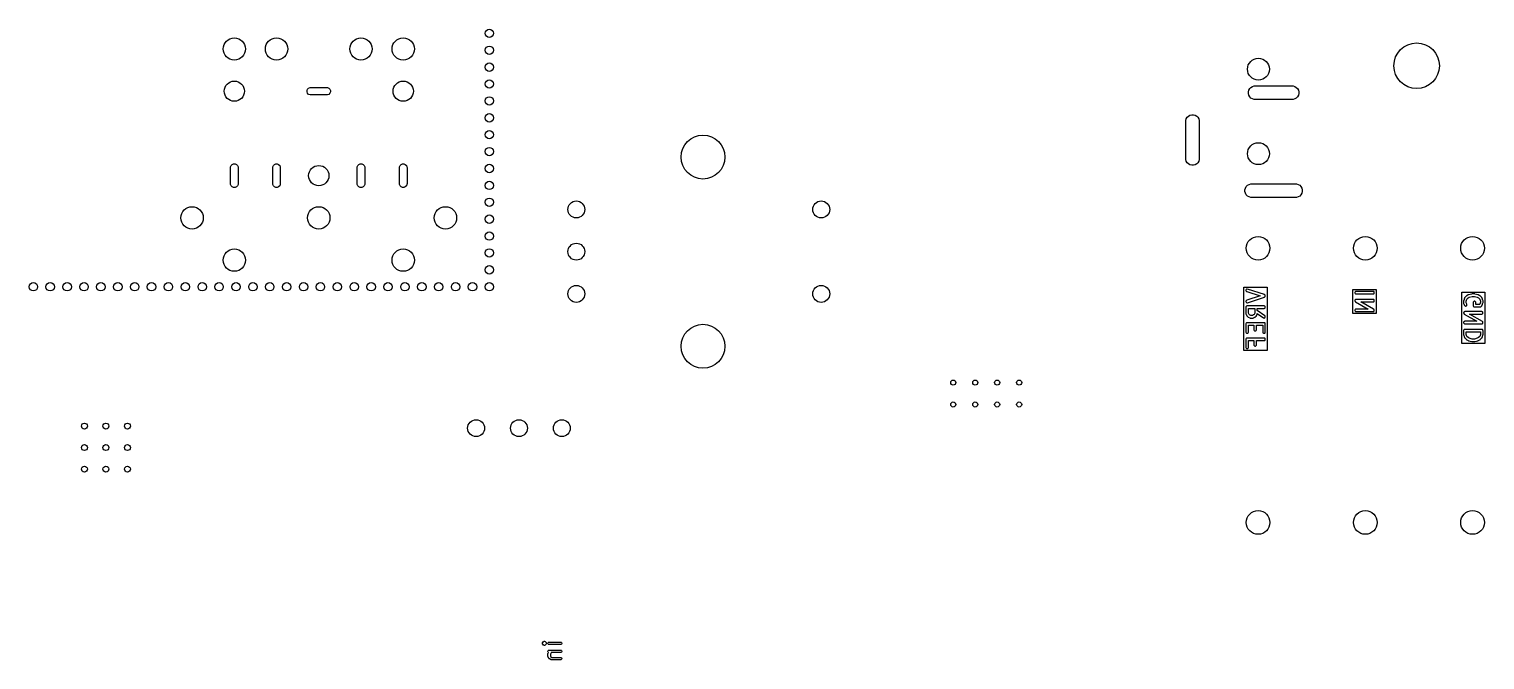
# Model space of a CAD drawing. Extents: x 0.75 to 7.44, y -5.09 to -0.81.
# Drawn here: x 4.049 to 7.443, y -2.29 to -0.82 of the extents above; entities that cross this region are included whole.
import ezdxf

# ---------------------------------------------------------------- set-up
doc = ezdxf.new("R2010")
doc.units = 0
doc.header["$MEASUREMENT"] = 0
doc.layers.add('BLACK', color=7, linetype='CONTINUOUS')

msp = doc.modelspace()

# ---------------------------------------------------------------- linework, layer by layer
at = {"layer": 'BLACK', "linetype": 'CONTINUOUS'}
for p, q in [((4.697, -0.9628), (4.6983, -0.9596)), ((4.697, -0.9663), (4.697, -0.9628)), ((4.6983, -0.9695), (4.697, -0.9663)), ((4.6983, -0.9596), (4.7008, -0.9572)), ((4.7008, -0.9719), (4.6983, -0.9695)), ((4.7008, -0.9572), (4.704, -0.9559)), ((4.704, -0.9733), (4.7008, -0.9719)), ((4.704, -0.9559), (4.7057, -0.9557)), ((4.7057, -0.9734), (4.704, -0.9733)), ((4.7057, -0.9557), (4.7431, -0.9557)), ((4.7431, -0.9734), (4.7057, -0.9734)), ((4.7431, -0.9557), (4.7448, -0.9559)), ((4.7448, -0.9733), (4.7431, -0.9734)), ((4.7448, -0.9559), (4.748, -0.9572)), ((4.748, -0.9719), (4.7448, -0.9733)), ((4.748, -0.9572), (4.7505, -0.9596)), ((4.7505, -0.9695), (4.748, -0.9719)), ((4.7505, -0.9596), (4.7518, -0.9628)), ((4.7518, -0.9663), (4.7505, -0.9695)), ((4.7518, -0.9628), (4.7518, -0.9663)), ((6.8914, -0.966), (6.8924, -0.962)), ((6.8914, -0.9701), (6.8914, -0.966)), ((6.8924, -0.9741), (6.8914, -0.9701)), ((6.8924, -0.962), (6.8945, -0.9585)), ((6.8945, -0.9776), (6.8924, -0.9741)), ((6.8945, -0.9585), (6.8974, -0.9556)), ((6.8974, -0.9805), (6.8945, -0.9776)), ((6.8974, -0.9556), (6.9009, -0.9535)), ((6.9009, -0.9826), (6.8974, -0.9805)), ((6.9009, -0.9535), (6.9049, -0.9524)), ((6.9049, -0.9837), (6.9009, -0.9826)), ((6.9049, -0.9524), (6.907, -0.9523)), ((6.907, -0.9838), (6.9049, -0.9837)), ((6.907, -0.9523), (6.9936, -0.9523)), ((6.9936, -0.9838), (6.907, -0.9838)), ((6.9936, -0.9523), (6.9956, -0.9524)), ((6.9956, -0.9837), (6.9936, -0.9838)), ((6.9956, -0.9524), (6.9996, -0.9535)), ((6.9996, -0.9826), (6.9956, -0.9837)), ((6.9996, -0.9535), (7.0032, -0.9556)), ((7.0032, -0.9805), (6.9996, -0.9826)), ((7.0032, -0.9556), (7.0061, -0.9585)), ((7.0061, -0.9776), (7.0032, -0.9805)), ((7.0061, -0.9585), (7.0081, -0.962)), ((7.0081, -0.9741), (7.0061, -0.9776)), ((7.0081, -0.962), (7.0092, -0.966)), ((7.0092, -0.9701), (7.0081, -0.9741)), ((7.0092, -0.966), (7.0092, -0.9701)), ((6.7456, -1.035), (6.7457, -1.0329)), ((6.7456, -1.1216), (6.7456, -1.035)), ((6.7457, -1.0329), (6.7468, -1.029)), ((6.7468, -1.029), (6.7488, -1.0254)), ((6.7488, -1.0254), (6.7517, -1.0225)), ((6.7517, -1.0225), (6.7553, -1.0204)), ((6.7553, -1.0204), (6.7593, -1.0194)), ((6.7593, -1.0194), (6.7634, -1.0194)), ((6.7634, -1.0194), (6.7673, -1.0204)), ((6.7673, -1.0204), (6.7709, -1.0225)), ((6.7709, -1.0225), (6.7738, -1.0254)), ((6.7738, -1.0254), (6.7759, -1.029)), ((6.7759, -1.029), (6.7769, -1.0329)), ((6.7769, -1.0329), (6.7771, -1.035)), ((6.7771, -1.035), (6.7771, -1.1216)), ((4.5187, -1.1427), (4.5189, -1.141)), ((4.5187, -1.1801), (4.5187, -1.1427)), ((4.5189, -1.141), (4.5202, -1.1378)), ((4.5202, -1.1378), (4.5226, -1.1354)), ((4.5226, -1.1354), (4.5258, -1.134)), ((4.5258, -1.134), (4.5293, -1.134)), ((4.5293, -1.134), (4.5325, -1.1354)), ((4.5325, -1.1354), (4.5349, -1.1378)), ((4.5349, -1.1378), (4.5362, -1.141)), ((4.5362, -1.141), (4.5364, -1.1427)), ((4.5364, -1.1427), (4.5364, -1.1801)), ((4.6171, -1.1427), (4.6173, -1.141)), ((4.6171, -1.1801), (4.6171, -1.1427)), ((4.6173, -1.141), (4.6186, -1.1378)), ((4.6186, -1.1378), (4.6211, -1.1354)), ((4.6211, -1.1354), (4.6243, -1.134)), ((4.6243, -1.134), (4.6277, -1.134)), ((4.6277, -1.134), (4.6309, -1.1354)), ((4.6309, -1.1354), (4.6333, -1.1378)), ((4.6333, -1.1378), (4.6347, -1.141)), ((4.6347, -1.141), (4.6348, -1.1427)), ((4.6348, -1.1427), (4.6348, -1.1801)), ((4.814, -1.1427), (4.8141, -1.141)), ((4.814, -1.1801), (4.814, -1.1427)), ((4.8141, -1.141), (4.8155, -1.1378)), ((4.8155, -1.1378), (4.8179, -1.1354)), ((4.8179, -1.1354), (4.8211, -1.134)), ((4.8211, -1.134), (4.8246, -1.134)), ((4.8246, -1.134), (4.8278, -1.1354)), ((4.8278, -1.1354), (4.8302, -1.1378)), ((4.8302, -1.1378), (4.8315, -1.141)), ((4.8315, -1.141), (4.8317, -1.1427)), ((4.8317, -1.1427), (4.8317, -1.1801)), ((4.9124, -1.1427), (4.9126, -1.141)), ((4.9124, -1.1801), (4.9124, -1.1427)), ((4.9126, -1.141), (4.9139, -1.1378)), ((4.9139, -1.1378), (4.9163, -1.1354)), ((4.9163, -1.1354), (4.9195, -1.134)), ((4.9195, -1.134), (4.923, -1.134)), ((4.923, -1.134), (4.9262, -1.1354)), ((4.9262, -1.1354), (4.9286, -1.1378)), ((4.9286, -1.1378), (4.9299, -1.141)), ((4.9299, -1.141), (4.9301, -1.1427)), ((4.9301, -1.1427), (4.9301, -1.1801)), ((6.7457, -1.1237), (6.7456, -1.1216)), ((6.7468, -1.1276), (6.7457, -1.1237)), ((6.7488, -1.1312), (6.7468, -1.1276)), ((6.7517, -1.1341), (6.7488, -1.1312)), ((6.7553, -1.1361), (6.7517, -1.1341)), ((6.7593, -1.1372), (6.7553, -1.1361)), ((6.7634, -1.1372), (6.7593, -1.1372)), ((6.7673, -1.1361), (6.7634, -1.1372)), ((6.7709, -1.1341), (6.7673, -1.1361)), ((6.7738, -1.1312), (6.7709, -1.1341)), ((6.7759, -1.1276), (6.7738, -1.1312)), ((6.7769, -1.1237), (6.7759, -1.1276)), ((6.7771, -1.1216), (6.7769, -1.1237)), ((4.5189, -1.1818), (4.5187, -1.1801)), ((4.5202, -1.185), (4.5189, -1.1818)), ((4.5226, -1.1875), (4.5202, -1.185)), ((4.5258, -1.1888), (4.5226, -1.1875)), ((4.5325, -1.1875), (4.5293, -1.1888)), ((4.5349, -1.185), (4.5325, -1.1875)), ((4.5362, -1.1818), (4.5349, -1.185)), ((4.5364, -1.1801), (4.5362, -1.1818)), ((4.6173, -1.1818), (4.6171, -1.1801)), ((4.6186, -1.185), (4.6173, -1.1818)), ((4.6211, -1.1875), (4.6186, -1.185)), ((4.6243, -1.1888), (4.6211, -1.1875)), ((4.6309, -1.1875), (4.6277, -1.1888)), ((4.6333, -1.185), (4.6309, -1.1875)), ((4.6347, -1.1818), (4.6333, -1.185)), ((4.6348, -1.1801), (4.6347, -1.1818)), ((4.8141, -1.1818), (4.814, -1.1801)), ((4.8155, -1.185), (4.8141, -1.1818)), ((4.8179, -1.1875), (4.8155, -1.185)), ((4.8211, -1.1888), (4.8179, -1.1875)), ((4.8278, -1.1875), (4.8246, -1.1888)), ((4.8302, -1.185), (4.8278, -1.1875)), ((4.8315, -1.1818), (4.8302, -1.185)), ((4.8317, -1.1801), (4.8315, -1.1818)), ((4.9126, -1.1818), (4.9124, -1.1801)), ((4.9139, -1.185), (4.9126, -1.1818)), ((4.9163, -1.1875), (4.9139, -1.185)), ((4.9195, -1.1888), (4.9163, -1.1875)), ((4.9262, -1.1875), (4.923, -1.1888)), ((4.9286, -1.185), (4.9262, -1.1875)), ((4.9299, -1.1818), (4.9286, -1.185)), ((4.9301, -1.1801), (4.9299, -1.1818)), ((6.8846, -1.1904), (6.8866, -1.1868)), ((6.8866, -1.1868), (6.8895, -1.1839)), ((6.8895, -1.1839), (6.8931, -1.1819)), ((6.8931, -1.1819), (6.897, -1.1808)), ((6.897, -1.1808), (6.8991, -1.1807)), ((6.8991, -1.1807), (7.0015, -1.1807)), ((7.0015, -1.1807), (7.0035, -1.1808)), ((7.0035, -1.1808), (7.0075, -1.1819)), ((7.0075, -1.1819), (7.0111, -1.1839)), ((7.0111, -1.1839), (7.014, -1.1868)), ((7.014, -1.1868), (7.016, -1.1904)), ((4.5293, -1.1888), (4.5258, -1.1888)), ((4.6277, -1.1888), (4.6243, -1.1888)), ((4.8246, -1.1888), (4.8211, -1.1888)), ((4.923, -1.1888), (4.9195, -1.1888)), ((6.8835, -1.1943), (6.8846, -1.1904)), ((6.8835, -1.1985), (6.8835, -1.1943)), ((6.8846, -1.2024), (6.8835, -1.1985)), ((6.8866, -1.206), (6.8846, -1.2024)), ((6.8895, -1.2089), (6.8866, -1.206)), ((6.8931, -1.211), (6.8895, -1.2089)), ((6.897, -1.212), (6.8931, -1.211)), ((6.8991, -1.2121), (6.897, -1.212)), ((7.0015, -1.2121), (6.8991, -1.2121)), ((7.0035, -1.212), (7.0015, -1.2121)), ((7.0075, -1.211), (7.0035, -1.212)), ((7.0111, -1.2089), (7.0075, -1.211)), ((7.014, -1.206), (7.0111, -1.2089)), ((7.016, -1.2024), (7.014, -1.206)), ((7.016, -1.1904), (7.0171, -1.1943)), ((7.0171, -1.1985), (7.016, -1.2024)), ((7.0171, -1.1943), (7.0171, -1.1985)), ((6.8812, -1.5689), (6.8812, -1.4212)), ((6.8812, -1.4212), (6.9353, -1.4212)), ((6.9353, -1.4212), (6.9353, -1.5689)), ((6.886, -1.427), (6.8856, -1.4281)), ((6.8856, -1.4281), (6.8857, -1.4293)), ((6.8857, -1.454), (6.8856, -1.4551)), ((6.8856, -1.4551), (6.886, -1.4562)), ((6.8857, -1.4293), (6.8862, -1.4303)), ((6.8862, -1.4529), (6.8857, -1.454)), ((6.8868, -1.4262), (6.886, -1.427)), ((6.886, -1.4562), (6.8868, -1.4571)), ((6.8862, -1.4303), (6.8871, -1.4311)), ((6.8871, -1.4522), (6.8862, -1.4529)), ((6.8878, -1.4257), (6.8868, -1.4262)), ((6.8868, -1.4571), (6.8878, -1.4576)), ((6.8871, -1.4311), (6.8876, -1.4313)), ((6.8876, -1.4519), (6.8871, -1.4522)), ((6.8876, -1.4313), (6.9186, -1.4416)), ((6.9186, -1.4416), (6.8876, -1.4519)), ((6.8889, -1.4256), (6.8878, -1.4257)), ((6.8878, -1.4576), (6.8889, -1.4577)), ((6.8895, -1.4257), (6.8889, -1.4256)), ((6.8889, -1.4577), (6.8895, -1.4575)), ((6.9289, -1.4388), (6.8895, -1.4257)), ((6.8895, -1.4575), (6.9289, -1.4444)), ((6.9294, -1.4391), (6.9289, -1.4388)), ((6.9289, -1.4444), (6.9294, -1.4442)), ((6.9296, -1.4392), (6.9294, -1.4391)), ((6.9294, -1.4442), (6.9296, -1.4441)), ((6.9298, -1.4393), (6.9296, -1.4392)), ((6.9296, -1.4441), (6.9298, -1.444)), ((6.93, -1.4396), (6.9298, -1.4393)), ((6.9298, -1.444), (6.93, -1.4437)), ((6.9303, -1.4398), (6.93, -1.4396)), ((6.93, -1.4437), (6.9303, -1.4434)), ((6.9304, -1.44), (6.9303, -1.4398)), ((6.9303, -1.4434), (6.9304, -1.4432)), ((6.9305, -1.4402), (6.9304, -1.44)), ((6.9304, -1.4432), (6.9305, -1.4431)), ((6.9306, -1.4405), (6.9305, -1.4402)), ((6.9305, -1.4431), (6.9306, -1.4427)), ((6.9308, -1.4408), (6.9306, -1.4405)), ((6.9306, -1.4427), (6.9308, -1.4424)), ((6.9308, -1.4411), (6.9308, -1.4408)), ((6.9309, -1.4413), (6.9308, -1.4411)), ((6.9308, -1.4416), (6.9309, -1.4413)), ((6.9309, -1.442), (6.9308, -1.4416)), ((6.9308, -1.4422), (6.9309, -1.442)), ((6.9308, -1.4424), (6.9308, -1.4422)), ((7.1352, -1.4827), (7.1352, -1.4268)), ((7.1352, -1.4268), (7.1892, -1.4268)), ((7.1401, -1.4325), (7.1396, -1.4335)), ((7.1396, -1.4335), (7.1396, -1.4347)), ((7.1396, -1.4347), (7.1401, -1.4358)), ((7.1397, -1.4521), (7.1396, -1.4523)), ((7.1396, -1.4523), (7.1396, -1.4527)), ((7.1396, -1.4527), (7.1396, -1.4531)), ((7.1396, -1.4531), (7.1396, -1.4533)), ((7.1396, -1.4533), (7.1396, -1.4534)), ((7.1396, -1.4534), (7.1398, -1.4538)), ((7.1399, -1.4516), (7.1397, -1.4519)), ((7.1397, -1.4519), (7.1397, -1.4521)), ((7.1398, -1.4538), (7.1399, -1.4542)), ((7.1401, -1.4512), (7.1399, -1.4516)), ((7.1399, -1.4542), (7.14, -1.4543)), ((7.14, -1.4543), (7.1401, -1.4545)), ((7.1409, -1.4317), (7.1401, -1.4325)), ((7.1401, -1.4358), (7.1409, -1.4366)), ((7.1402, -1.4511), (7.1401, -1.4512)), ((7.1401, -1.4545), (7.1403, -1.4548)), ((7.1403, -1.4509), (7.1402, -1.4511)), ((7.1406, -1.4507), (7.1403, -1.4509)), ((7.1403, -1.4548), (7.1406, -1.4551)), ((7.1409, -1.4504), (7.1406, -1.4507)), ((7.1406, -1.4551), (7.1408, -1.4553)), ((7.1408, -1.4553), (7.1409, -1.4553)), ((7.1419, -1.4312), (7.1409, -1.4317)), ((7.1409, -1.4366), (7.1419, -1.437)), ((7.141, -1.4503), (7.1409, -1.4504)), ((7.1409, -1.4553), (7.1409, -1.4554)), ((7.1409, -1.4554), (7.141, -1.4554)), ((7.1412, -1.4502), (7.141, -1.4503)), ((7.141, -1.4554), (7.1708, -1.4724)), ((7.1416, -1.4501), (7.1412, -1.4502)), ((7.1419, -1.45), (7.1416, -1.4501)), ((7.1425, -1.4312), (7.1419, -1.4312)), ((7.1419, -1.437), (7.1425, -1.4371)), ((7.1422, -1.4499), (7.1419, -1.45)), ((7.1423, -1.4499), (7.1422, -1.4499)), ((7.1424, -1.4499), (7.1423, -1.4499)), ((7.1425, -1.4499), (7.1424, -1.4499)), ((7.1819, -1.4312), (7.1425, -1.4312)), ((7.1425, -1.4371), (7.1819, -1.4371)), ((7.1819, -1.4499), (7.1425, -1.4499)), ((7.1833, -1.4728), (7.1536, -1.4558)), ((7.1536, -1.4558), (7.1819, -1.4558)), ((7.1825, -1.4312), (7.1819, -1.4312)), ((7.1819, -1.4371), (7.1825, -1.437)), ((7.1825, -1.45), (7.1819, -1.4499)), ((7.1819, -1.4558), (7.1825, -1.4558)), ((7.1835, -1.4317), (7.1825, -1.4312)), ((7.1825, -1.437), (7.1835, -1.4366)), ((7.1835, -1.4504), (7.1825, -1.45)), ((7.1825, -1.4558), (7.1835, -1.4553)), ((7.1843, -1.4325), (7.1835, -1.4317)), ((7.1835, -1.4366), (7.1843, -1.4358)), ((7.1843, -1.4512), (7.1835, -1.4504)), ((7.1835, -1.4553), (7.1843, -1.4545)), ((7.1848, -1.4335), (7.1843, -1.4325)), ((7.1843, -1.4358), (7.1848, -1.4347)), ((7.1848, -1.4523), (7.1843, -1.4512)), ((7.1843, -1.4545), (7.1848, -1.4534)), ((7.1848, -1.4347), (7.1848, -1.4335)), ((7.1848, -1.4534), (7.1848, -1.4523)), ((7.1892, -1.4268), (7.1892, -1.4827)), ((7.3887, -1.5524), (7.3887, -1.4328)), ((7.3887, -1.4328), (7.4428, -1.4328)), ((7.3932, -1.4527), (7.3931, -1.4528)), ((7.3931, -1.4528), (7.3931, -1.4529)), ((7.3931, -1.4529), (7.3931, -1.453)), ((7.3931, -1.453), (7.3931, -1.4532)), ((7.3931, -1.4532), (7.3931, -1.4589)), ((7.3931, -1.4589), (7.3932, -1.4594)), ((7.3933, -1.4523), (7.3932, -1.4526)), ((7.3932, -1.4526), (7.3932, -1.4527)), ((7.3951, -1.4467), (7.3933, -1.4523)), ((7.3954, -1.4462), (7.3951, -1.4467)), ((7.3955, -1.446), (7.3954, -1.4461)), ((7.3954, -1.4461), (7.3954, -1.4462)), ((7.3958, -1.4455), (7.3955, -1.446)), ((7.3996, -1.4418), (7.3958, -1.4455)), ((7.399, -1.4537), (7.4005, -1.4492)), ((7.399, -1.4582), (7.399, -1.4537)), ((7.4006, -1.4613), (7.399, -1.4582)), ((7.3998, -1.4416), (7.3996, -1.4418)), ((7.3999, -1.4415), (7.3998, -1.4416)), ((7.4, -1.4415), (7.3999, -1.4415)), ((7.4001, -1.4414), (7.4, -1.4414)), ((7.4, -1.4414), (7.4, -1.4415)), ((7.4004, -1.4412), (7.4001, -1.4414)), ((7.4041, -1.4394), (7.4004, -1.4412)), ((7.4005, -1.4492), (7.4034, -1.4463)), ((7.4034, -1.4463), (7.4065, -1.4448)), ((7.4042, -1.4393), (7.4041, -1.4394)), ((7.4044, -1.4392), (7.4042, -1.4393)), ((7.4042, -1.4393), (7.4042, -1.4393)), ((7.4046, -1.4392), (7.4044, -1.4392)), ((7.4047, -1.4391), (7.4046, -1.4392)), ((7.4122, -1.4373), (7.4047, -1.4391)), ((7.4047, -1.4391), (7.4047, -1.4391)), ((7.4065, -1.4448), (7.4133, -1.4431)), ((7.4123, -1.4372), (7.4122, -1.4373)), ((7.4124, -1.4372), (7.4123, -1.4372)), ((7.4126, -1.4372), (7.4124, -1.4372)), ((7.4128, -1.4372), (7.4126, -1.4372)), ((7.4128, -1.4372), (7.4128, -1.4372)), ((7.4129, -1.4372), (7.4128, -1.4372)), ((7.4186, -1.4372), (7.4129, -1.4372)), ((7.4133, -1.4431), (7.4182, -1.4431)), ((7.4157, -1.4564), (7.4156, -1.457)), ((7.4156, -1.457), (7.4156, -1.4645)), ((7.4161, -1.4554), (7.4157, -1.4564)), ((7.4169, -1.4545), (7.4161, -1.4554)), ((7.418, -1.4541), (7.4169, -1.4545)), ((7.4191, -1.4541), (7.418, -1.4541)), ((7.4182, -1.4431), (7.425, -1.4448)), ((7.4187, -1.4372), (7.4186, -1.4372)), ((7.4189, -1.4372), (7.4187, -1.4372)), ((7.4187, -1.4372), (7.4187, -1.4372)), ((7.4191, -1.4372), (7.4189, -1.4372)), ((7.4192, -1.4372), (7.4191, -1.4372)), ((7.4202, -1.4545), (7.4191, -1.4541)), ((7.4193, -1.4373), (7.4192, -1.4372)), ((7.4268, -1.4391), (7.4193, -1.4373)), ((7.421, -1.4554), (7.4202, -1.4545)), ((7.4214, -1.4564), (7.421, -1.4554)), ((7.4215, -1.457), (7.4214, -1.4564)), ((7.4215, -1.4615), (7.4215, -1.457)), ((7.425, -1.4448), (7.4281, -1.4463)), ((7.4268, -1.4392), (7.4268, -1.4391)), ((7.4268, -1.4391), (7.4268, -1.4391)), ((7.4271, -1.4392), (7.4268, -1.4392)), ((7.4273, -1.4393), (7.4271, -1.4392)), ((7.4274, -1.4394), (7.4273, -1.4393)), ((7.4273, -1.4393), (7.4273, -1.4393)), ((7.4311, -1.4412), (7.4274, -1.4394)), ((7.4281, -1.4463), (7.431, -1.4492)), ((7.431, -1.4492), (7.4325, -1.4537)), ((7.4325, -1.4565), (7.431, -1.461)), ((7.4314, -1.4414), (7.4311, -1.4412)), ((7.4315, -1.4415), (7.4314, -1.4414)), ((7.4314, -1.4414), (7.4314, -1.4414)), ((7.4316, -1.4415), (7.4315, -1.4415)), ((7.4317, -1.4416), (7.4316, -1.4415)), ((7.4319, -1.4418), (7.4317, -1.4416)), ((7.4356, -1.4455), (7.4319, -1.4418)), ((7.4325, -1.4537), (7.4325, -1.4565)), ((7.436, -1.446), (7.4356, -1.4455)), ((7.436, -1.4461), (7.436, -1.446)), ((7.4361, -1.4462), (7.436, -1.4461)), ((7.4364, -1.4467), (7.4361, -1.4462)), ((7.4382, -1.4523), (7.4364, -1.4467)), ((7.4364, -1.4636), (7.4382, -1.4579)), ((7.4383, -1.4526), (7.4382, -1.4523)), ((7.4382, -1.4579), (7.4383, -1.4576)), ((7.4383, -1.4527), (7.4383, -1.4526)), ((7.4383, -1.4528), (7.4383, -1.4527)), ((7.4384, -1.4529), (7.4383, -1.4528)), ((7.4383, -1.453), (7.4384, -1.4529)), ((7.4384, -1.4532), (7.4383, -1.453)), ((7.4383, -1.4573), (7.4384, -1.457)), ((7.4384, -1.4574), (7.4383, -1.4573)), ((7.4383, -1.4575), (7.4384, -1.4574)), ((7.4383, -1.4576), (7.4383, -1.4575)), ((7.4383, -1.4576), (7.4383, -1.4576)), ((7.4384, -1.457), (7.4384, -1.4532)), ((7.4428, -1.4328), (7.4428, -1.5524)), ((6.8857, -1.4673), (6.8856, -1.4679)), ((6.8856, -1.4679), (6.8856, -1.4829)), ((6.8856, -1.4829), (6.8857, -1.4834)), ((6.8861, -1.4662), (6.8857, -1.4673)), ((6.8857, -1.4834), (6.8857, -1.4835)), ((6.8857, -1.4835), (6.8857, -1.4836)), ((6.8857, -1.4836), (6.8859, -1.4842)), ((6.8859, -1.4842), (6.8878, -1.4879)), ((6.8869, -1.4654), (6.8861, -1.4662)), ((6.888, -1.465), (6.8869, -1.4654)), ((6.8878, -1.4879), (6.888, -1.4882)), ((6.8886, -1.4649), (6.888, -1.465)), ((6.888, -1.4882), (6.888, -1.4883)), ((6.888, -1.4883), (6.8881, -1.4883)), ((6.8881, -1.4883), (6.8881, -1.4884)), ((6.8881, -1.4884), (6.8882, -1.4885)), ((6.8882, -1.4885), (6.8884, -1.4887)), ((6.8884, -1.4887), (6.8902, -1.4906)), ((6.9279, -1.4649), (6.8886, -1.4649)), ((6.8902, -1.4906), (6.8905, -1.4908)), ((6.8905, -1.4908), (6.8905, -1.4908)), ((6.8905, -1.4908), (6.8906, -1.4909)), ((6.8906, -1.4909), (6.8907, -1.4909)), ((6.8907, -1.4909), (6.8908, -1.491)), ((6.8908, -1.491), (6.891, -1.4911)), ((6.891, -1.4911), (6.8948, -1.493)), ((6.8915, -1.4822), (6.8915, -1.4708)), ((6.8915, -1.4708), (6.9062, -1.4708)), ((6.8929, -1.4849), (6.8915, -1.4822)), ((6.8941, -1.4861), (6.8929, -1.4849)), ((6.8968, -1.4874), (6.8941, -1.4861)), ((6.8948, -1.493), (6.8953, -1.4932)), ((6.901, -1.4874), (6.8968, -1.4874)), ((6.9037, -1.4861), (6.901, -1.4874)), ((6.9025, -1.4932), (6.903, -1.493)), ((6.903, -1.493), (6.9068, -1.4911)), ((6.9049, -1.4849), (6.9037, -1.4861)), ((6.9062, -1.4822), (6.9049, -1.4849)), ((6.9062, -1.4708), (6.9062, -1.4822)), ((6.9068, -1.4911), (6.907, -1.491)), ((6.907, -1.491), (6.9071, -1.4909)), ((6.9071, -1.4909), (6.9072, -1.4909)), ((6.9072, -1.4909), (6.9073, -1.4908)), ((6.9073, -1.4908), (6.9075, -1.4906)), ((6.9073, -1.4908), (6.9073, -1.4908)), ((6.9075, -1.4906), (6.9094, -1.4887)), ((6.9094, -1.4887), (6.9096, -1.4885)), ((6.9096, -1.4885), (6.9097, -1.4884)), ((6.9097, -1.4884), (6.9097, -1.4883)), ((6.9097, -1.4883), (6.9098, -1.4883)), ((6.9098, -1.4882), (6.91, -1.4879)), ((6.9098, -1.4883), (6.9098, -1.4882)), ((6.91, -1.4879), (6.9118, -1.4842)), ((6.9118, -1.4842), (6.912, -1.4836)), ((6.912, -1.4836), (6.9121, -1.4835)), ((6.9121, -1.4834), (6.9121, -1.4829)), ((6.9121, -1.4829), (6.9263, -1.4928)), ((6.9121, -1.4835), (6.9121, -1.4834)), ((6.9122, -1.4757), (6.9122, -1.4708)), ((6.9122, -1.4708), (6.9279, -1.4708)), ((6.9296, -1.4879), (6.9122, -1.4757)), ((6.9263, -1.4928), (6.9268, -1.4931)), ((6.9268, -1.4931), (6.9279, -1.4933)), ((6.9285, -1.465), (6.9279, -1.4649)), ((6.9279, -1.4708), (6.9285, -1.4708)), ((6.9279, -1.4933), (6.929, -1.4931)), ((6.9296, -1.4654), (6.9285, -1.465)), ((6.9285, -1.4708), (6.9296, -1.4703)), ((6.929, -1.4931), (6.93, -1.4925)), ((6.9304, -1.4662), (6.9296, -1.4654)), ((6.9296, -1.4703), (6.9304, -1.4695)), ((6.9301, -1.4883), (6.9296, -1.4879)), ((6.93, -1.4925), (6.9306, -1.4916)), ((6.9307, -1.4893), (6.9301, -1.4883)), ((6.9308, -1.4673), (6.9304, -1.4662)), ((6.9304, -1.4695), (6.9308, -1.4684)), ((6.9306, -1.4916), (6.9309, -1.4904)), ((6.9309, -1.4904), (6.9307, -1.4893)), ((6.9308, -1.4684), (6.9308, -1.4673)), ((7.1892, -1.4827), (7.1352, -1.4827)), ((7.1401, -1.4737), (7.1396, -1.4748)), ((7.1396, -1.4748), (7.1396, -1.4759)), ((7.1396, -1.4759), (7.1401, -1.477)), ((7.1409, -1.4729), (7.1401, -1.4737)), ((7.1401, -1.477), (7.1409, -1.4778)), ((7.1419, -1.4725), (7.1409, -1.4729)), ((7.1409, -1.4778), (7.1419, -1.4783)), ((7.1425, -1.4724), (7.1419, -1.4725)), ((7.1419, -1.4783), (7.1425, -1.4783)), ((7.1708, -1.4724), (7.1425, -1.4724)), ((7.1425, -1.4783), (7.1819, -1.4783)), ((7.1819, -1.4783), (7.182, -1.4783)), ((7.182, -1.4783), (7.1821, -1.4783)), ((7.1821, -1.4783), (7.1822, -1.4783)), ((7.1822, -1.4783), (7.1825, -1.4783)), ((7.1825, -1.4783), (7.1828, -1.4781)), ((7.1828, -1.4781), (7.1832, -1.478)), ((7.1832, -1.478), (7.1833, -1.4779)), ((7.1835, -1.4729), (7.1833, -1.4728)), ((7.1833, -1.4779), (7.1835, -1.4778)), ((7.1836, -1.473), (7.1835, -1.4729)), ((7.1835, -1.4729), (7.1835, -1.4729)), ((7.1835, -1.4778), (7.1838, -1.4775)), ((7.1838, -1.4731), (7.1836, -1.473)), ((7.1841, -1.4735), (7.1838, -1.4731)), ((7.1838, -1.4775), (7.1841, -1.4773)), ((7.1843, -1.4737), (7.1841, -1.4735)), ((7.1841, -1.4773), (7.1842, -1.4771)), ((7.1842, -1.4771), (7.1843, -1.477)), ((7.1844, -1.4739), (7.1843, -1.4737)), ((7.1843, -1.477), (7.1845, -1.4766)), ((7.1845, -1.4741), (7.1844, -1.4739)), ((7.1846, -1.4744), (7.1845, -1.4741)), ((7.1845, -1.4766), (7.1847, -1.4763)), ((7.1848, -1.4748), (7.1846, -1.4744)), ((7.1847, -1.4761), (7.1848, -1.4759)), ((7.1847, -1.4763), (7.1847, -1.4761)), ((7.1848, -1.475), (7.1848, -1.4748)), ((7.1848, -1.4752), (7.1848, -1.475)), ((7.1848, -1.4756), (7.1848, -1.4752)), ((7.1848, -1.4759), (7.1848, -1.4756)), ((7.3932, -1.4812), (7.3931, -1.4816)), ((7.3931, -1.4816), (7.3932, -1.4818)), ((7.3932, -1.4594), (7.3932, -1.4595)), ((7.3932, -1.4595), (7.3932, -1.4597)), ((7.3932, -1.4597), (7.3934, -1.4602)), ((7.3933, -1.4804), (7.3932, -1.4806)), ((7.3932, -1.4806), (7.3932, -1.4808)), ((7.3932, -1.4808), (7.3932, -1.4812)), ((7.3932, -1.4818), (7.3932, -1.4819)), ((7.3932, -1.4819), (7.3933, -1.4823)), ((7.3935, -1.4801), (7.3933, -1.4804)), ((7.3933, -1.4823), (7.3934, -1.4827)), ((7.3934, -1.4602), (7.3953, -1.4639)), ((7.3934, -1.4827), (7.3935, -1.4828)), ((7.3936, -1.4797), (7.3935, -1.4801)), ((7.3935, -1.4828), (7.3936, -1.483)), ((7.3937, -1.4796), (7.3936, -1.4797)), ((7.3936, -1.483), (7.3939, -1.4833)), ((7.3938, -1.4794), (7.3937, -1.4796)), ((7.3941, -1.4792), (7.3938, -1.4794)), ((7.3939, -1.4833), (7.3941, -1.4836)), ((7.3944, -1.4789), (7.3941, -1.4792)), ((7.3941, -1.4836), (7.3944, -1.4838)), ((7.3946, -1.4788), (7.3944, -1.4789)), ((7.3944, -1.4838), (7.3944, -1.4838)), ((7.3944, -1.4838), (7.3945, -1.4838)), ((7.3945, -1.4838), (7.3946, -1.4839)), ((7.3947, -1.4787), (7.3946, -1.4788)), ((7.3946, -1.4839), (7.4243, -1.5009)), ((7.3951, -1.4786), (7.3947, -1.4787)), ((7.3955, -1.4785), (7.3951, -1.4786)), ((7.3953, -1.4639), (7.3956, -1.4644)), ((7.3958, -1.4784), (7.3955, -1.4785)), ((7.3956, -1.4644), (7.3965, -1.4652)), ((7.3959, -1.4784), (7.3958, -1.4784)), ((7.3958, -1.4784), (7.3958, -1.4784)), ((7.3961, -1.4784), (7.3959, -1.4784)), ((7.4354, -1.4784), (7.3961, -1.4784)), ((7.3965, -1.4652), (7.3976, -1.4656)), ((7.3976, -1.4656), (7.3987, -1.4655)), ((7.3987, -1.4655), (7.3997, -1.465)), ((7.3997, -1.465), (7.4005, -1.4641)), ((7.4005, -1.4641), (7.4009, -1.463)), ((7.4008, -1.4618), (7.4006, -1.4613)), ((7.4009, -1.463), (7.4008, -1.4618)), ((7.4369, -1.5013), (7.4072, -1.4843)), ((7.4072, -1.4843), (7.4354, -1.4843)), ((7.4156, -1.4645), (7.4157, -1.4651)), ((7.4157, -1.4651), (7.4157, -1.4651)), ((7.4157, -1.4651), (7.4161, -1.4661)), ((7.4161, -1.4661), (7.4169, -1.467)), ((7.4169, -1.467), (7.418, -1.4674)), ((7.418, -1.4674), (7.4186, -1.4674)), ((7.4186, -1.4674), (7.4317, -1.4674)), ((7.4305, -1.4615), (7.4215, -1.4615)), ((7.431, -1.461), (7.4305, -1.4615)), ((7.4317, -1.4674), (7.4323, -1.4674)), ((7.4323, -1.4674), (7.4327, -1.4672)), ((7.4327, -1.4672), (7.4333, -1.467)), ((7.4333, -1.467), (7.4338, -1.4666)), ((7.4338, -1.4666), (7.4356, -1.4647)), ((7.436, -1.4785), (7.4354, -1.4784)), ((7.4354, -1.4843), (7.436, -1.4843)), ((7.4356, -1.4647), (7.436, -1.4643)), ((7.436, -1.4642), (7.4361, -1.4641)), ((7.436, -1.4643), (7.436, -1.4642)), ((7.4371, -1.4789), (7.436, -1.4785)), ((7.436, -1.4843), (7.4371, -1.4838)), ((7.4361, -1.4641), (7.4364, -1.4636)), ((7.4379, -1.4797), (7.4371, -1.4789)), ((7.4371, -1.4838), (7.4379, -1.483)), ((7.4383, -1.4808), (7.4379, -1.4797)), ((7.4379, -1.483), (7.4383, -1.4819)), ((7.4383, -1.4819), (7.4383, -1.4808)), ((6.8857, -1.5067), (6.8856, -1.5072)), ((6.8856, -1.5072), (6.8856, -1.526)), ((6.8856, -1.526), (6.8857, -1.5266)), ((6.8861, -1.5056), (6.8857, -1.5067)), ((6.8857, -1.5266), (6.8861, -1.5276)), ((6.8869, -1.5048), (6.8861, -1.5056)), ((6.888, -1.5043), (6.8869, -1.5048)), ((6.8886, -1.5043), (6.888, -1.5043)), ((6.9279, -1.5043), (6.8886, -1.5043)), ((6.891, -1.5276), (6.8915, -1.5266)), ((6.8915, -1.526), (6.8915, -1.5102)), ((6.8915, -1.5102), (6.9044, -1.5102)), ((6.8915, -1.5266), (6.8915, -1.526)), ((6.8953, -1.4932), (6.8954, -1.4932)), ((6.8954, -1.4932), (6.8955, -1.4933)), ((6.8955, -1.4933), (6.8961, -1.4933)), ((6.8961, -1.4933), (6.9017, -1.4933)), ((6.9017, -1.4933), (6.9023, -1.4933)), ((6.9023, -1.4933), (6.9024, -1.4932)), ((6.9024, -1.4932), (6.9025, -1.4932)), ((6.9044, -1.5102), (6.9044, -1.5204)), ((6.9044, -1.5204), (6.9044, -1.5209)), ((6.9044, -1.5209), (6.9049, -1.522)), ((6.9049, -1.522), (6.9057, -1.5228)), ((6.9057, -1.5228), (6.9067, -1.5233)), ((6.9067, -1.5233), (6.9079, -1.5233)), ((6.9079, -1.5233), (6.909, -1.5228)), ((6.909, -1.5228), (6.9098, -1.522)), ((6.9098, -1.522), (6.9102, -1.5209)), ((6.9102, -1.5209), (6.9103, -1.5204)), ((6.9103, -1.5204), (6.9103, -1.5102)), ((6.9103, -1.5102), (6.925, -1.5102)), ((6.925, -1.5102), (6.925, -1.526)), ((6.925, -1.526), (6.925, -1.5266)), ((6.925, -1.5266), (6.9255, -1.5276)), ((6.9285, -1.5043), (6.9279, -1.5043)), ((6.9296, -1.5048), (6.9285, -1.5043)), ((6.9304, -1.5056), (6.9296, -1.5048)), ((6.9308, -1.5067), (6.9304, -1.5056)), ((6.9304, -1.5276), (6.9308, -1.5266)), ((6.9309, -1.5072), (6.9308, -1.5067)), ((6.9308, -1.5266), (6.9309, -1.526)), ((6.9309, -1.526), (6.9309, -1.5072)), ((7.3932, -1.522), (7.3931, -1.5226)), ((7.3931, -1.5226), (7.3931, -1.532)), ((7.3936, -1.5022), (7.3932, -1.5033)), ((7.3932, -1.5033), (7.3932, -1.5044)), ((7.3932, -1.5044), (7.3936, -1.5055)), ((7.3936, -1.521), (7.3932, -1.522)), ((7.3944, -1.5014), (7.3936, -1.5022)), ((7.3936, -1.5055), (7.3944, -1.5063)), ((7.3944, -1.5202), (7.3936, -1.521)), ((7.3955, -1.501), (7.3944, -1.5014)), ((7.3944, -1.5063), (7.3955, -1.5068)), ((7.3955, -1.5197), (7.3944, -1.5202)), ((7.3961, -1.5009), (7.3955, -1.501)), ((7.3955, -1.5068), (7.3961, -1.5068)), ((7.3961, -1.5197), (7.3955, -1.5197)), ((7.4243, -1.5009), (7.3961, -1.5009)), ((7.3961, -1.5068), (7.4354, -1.5068)), ((7.4354, -1.5197), (7.3961, -1.5197)), ((7.399, -1.5315), (7.399, -1.5256)), ((7.399, -1.5256), (7.4325, -1.5256)), ((7.4325, -1.5256), (7.4325, -1.5315)), ((7.4354, -1.5068), (7.4356, -1.5068)), ((7.436, -1.5197), (7.4354, -1.5197)), ((7.4356, -1.5068), (7.4356, -1.5068)), ((7.4356, -1.5068), (7.4357, -1.5068)), ((7.4357, -1.5068), (7.436, -1.5068)), ((7.436, -1.5068), (7.4364, -1.5066)), ((7.4371, -1.5202), (7.436, -1.5197)), ((7.4364, -1.5066), (7.4367, -1.5065)), ((7.4367, -1.5065), (7.4369, -1.5064)), ((7.437, -1.5014), (7.4369, -1.5013)), ((7.4369, -1.5064), (7.4371, -1.5063)), ((7.4371, -1.5014), (7.437, -1.5014)), ((7.4371, -1.5015), (7.4371, -1.5014)), ((7.4374, -1.5016), (7.4371, -1.5015)), ((7.4371, -1.5063), (7.4373, -1.506)), ((7.4379, -1.521), (7.4371, -1.5202)), ((7.4373, -1.506), (7.4377, -1.5058)), ((7.4376, -1.5019), (7.4374, -1.5016)), ((7.4379, -1.5022), (7.4376, -1.5019)), ((7.4377, -1.5056), (7.4379, -1.5055)), ((7.4377, -1.5058), (7.4377, -1.5056)), ((7.438, -1.5024), (7.4379, -1.5022)), ((7.4379, -1.5055), (7.438, -1.5051)), ((7.4383, -1.522), (7.4379, -1.521)), ((7.4381, -1.5025), (7.438, -1.5024)), ((7.438, -1.5051), (7.4382, -1.5048)), ((7.4382, -1.5029), (7.4381, -1.5025)), ((7.4383, -1.5033), (7.4382, -1.5029)), ((7.4382, -1.5046), (7.4383, -1.5044)), ((7.4382, -1.5048), (7.4382, -1.5046)), ((7.4383, -1.5035), (7.4383, -1.5033)), ((7.4384, -1.5037), (7.4383, -1.5035)), ((7.4383, -1.504), (7.4384, -1.5037)), ((7.4383, -1.5044), (7.4383, -1.504)), ((7.4384, -1.5226), (7.4383, -1.522)), ((7.4384, -1.532), (7.4384, -1.5226)), ((6.8857, -1.5423), (6.8856, -1.5429)), ((6.8856, -1.5429), (6.8856, -1.5616)), ((6.8861, -1.5412), (6.8857, -1.5423)), ((6.8861, -1.5276), (6.8869, -1.5284)), ((6.8869, -1.5404), (6.8861, -1.5412)), ((6.8869, -1.5284), (6.888, -1.5289)), ((6.888, -1.54), (6.8869, -1.5404)), ((6.888, -1.5289), (6.8892, -1.5289)), ((6.8886, -1.5399), (6.888, -1.54)), ((6.9279, -1.5399), (6.8886, -1.5399)), ((6.8892, -1.5289), (6.8902, -1.5284)), ((6.8902, -1.5284), (6.891, -1.5276)), ((6.8915, -1.5616), (6.8915, -1.5458)), ((6.8915, -1.5458), (6.9044, -1.5458)), ((6.9044, -1.5458), (6.9044, -1.556)), ((6.9044, -1.556), (6.9044, -1.5566)), ((6.9044, -1.5566), (6.9049, -1.5576)), ((6.9049, -1.5576), (6.9057, -1.5584)), ((6.9057, -1.5584), (6.9067, -1.5589)), ((6.9067, -1.5589), (6.9079, -1.5589)), ((6.9079, -1.5589), (6.909, -1.5584)), ((6.909, -1.5584), (6.9098, -1.5576)), ((6.9098, -1.5576), (6.9102, -1.5566)), ((6.9102, -1.5566), (6.9103, -1.556)), ((6.9103, -1.556), (6.9103, -1.5458)), ((6.9103, -1.5458), (6.9279, -1.5458)), ((6.9255, -1.5276), (6.9263, -1.5284)), ((6.9263, -1.5284), (6.9274, -1.5289)), ((6.9274, -1.5289), (6.9285, -1.5289)), ((6.9285, -1.54), (6.9279, -1.5399)), ((6.9279, -1.5458), (6.9285, -1.5458)), ((6.9285, -1.5289), (6.9296, -1.5284)), ((6.9296, -1.5404), (6.9285, -1.54)), ((6.9285, -1.5458), (6.9296, -1.5453)), ((6.9296, -1.5284), (6.9304, -1.5276)), ((6.9304, -1.5412), (6.9296, -1.5404)), ((6.9296, -1.5453), (6.9304, -1.5445)), ((6.9308, -1.5423), (6.9304, -1.5412)), ((6.9304, -1.5445), (6.9308, -1.5434)), ((6.9308, -1.5434), (6.9308, -1.5423)), ((7.4428, -1.5524), (7.3887, -1.5524)), ((7.3931, -1.532), (7.3931, -1.5323)), ((7.3931, -1.5323), (7.3931, -1.5324)), ((7.3931, -1.5324), (7.3931, -1.5325)), ((7.3931, -1.5325), (7.3932, -1.5326)), ((7.3932, -1.5326), (7.3932, -1.5326)), ((7.3932, -1.5326), (7.3933, -1.5329)), ((7.3933, -1.5329), (7.3951, -1.5385)), ((7.3951, -1.5385), (7.3954, -1.5391)), ((7.3954, -1.5391), (7.3954, -1.5392)), ((7.3954, -1.5392), (7.3955, -1.5393)), ((7.3955, -1.5393), (7.3958, -1.5397)), ((7.3958, -1.5397), (7.3996, -1.5434)), ((7.4005, -1.536), (7.399, -1.5315)), ((7.3996, -1.5434), (7.3998, -1.5436)), ((7.3998, -1.5436), (7.3999, -1.5437)), ((7.3999, -1.5437), (7.4, -1.5438)), ((7.4, -1.5438), (7.4, -1.5438)), ((7.4, -1.5438), (7.4001, -1.5438)), ((7.4001, -1.5438), (7.4004, -1.544)), ((7.4004, -1.544), (7.4041, -1.5459)), ((7.4034, -1.5389), (7.4005, -1.536)), ((7.4065, -1.5405), (7.4034, -1.5389)), ((7.4041, -1.5459), (7.4042, -1.5459)), ((7.4042, -1.5459), (7.4042, -1.5459)), ((7.4042, -1.5459), (7.4044, -1.546)), ((7.4044, -1.546), (7.4046, -1.5461)), ((7.4046, -1.5461), (7.4047, -1.5461)), ((7.4047, -1.5461), (7.4047, -1.5461)), ((7.4047, -1.5461), (7.4122, -1.548)), ((7.4133, -1.5422), (7.4065, -1.5405)), ((7.4122, -1.548), (7.4123, -1.548)), ((7.4123, -1.548), (7.4124, -1.548)), ((7.4124, -1.548), (7.4126, -1.548)), ((7.4126, -1.548), (7.4128, -1.5481)), ((7.4128, -1.5481), (7.4128, -1.5481)), ((7.4128, -1.5481), (7.4129, -1.5481)), ((7.4129, -1.5481), (7.4186, -1.5481)), ((7.4182, -1.5422), (7.4133, -1.5422)), ((7.425, -1.5405), (7.4182, -1.5422)), ((7.4186, -1.5481), (7.4187, -1.5481)), ((7.4187, -1.5481), (7.4189, -1.548)), ((7.4187, -1.5481), (7.4187, -1.5481)), ((7.4189, -1.548), (7.4191, -1.548)), ((7.4191, -1.548), (7.4192, -1.548)), ((7.4192, -1.548), (7.4193, -1.548)), ((7.4193, -1.548), (7.4268, -1.5461)), ((7.4281, -1.5389), (7.425, -1.5405)), ((7.4268, -1.5461), (7.4271, -1.546)), ((7.4268, -1.5461), (7.4268, -1.5461)), ((7.4268, -1.5461), (7.4268, -1.5461)), ((7.4271, -1.546), (7.4273, -1.5459)), ((7.4273, -1.5459), (7.4273, -1.5459)), ((7.4273, -1.5459), (7.4274, -1.5459)), ((7.4274, -1.5459), (7.4311, -1.544)), ((7.431, -1.536), (7.4281, -1.5389)), ((7.4325, -1.5315), (7.431, -1.536)), ((7.4311, -1.544), (7.4314, -1.5438)), ((7.4314, -1.5438), (7.4314, -1.5438)), ((7.4314, -1.5438), (7.4315, -1.5438)), ((7.4315, -1.5438), (7.4316, -1.5437)), ((7.4316, -1.5437), (7.4317, -1.5436)), ((7.4317, -1.5436), (7.4319, -1.5434)), ((7.4319, -1.5434), (7.4356, -1.5397)), ((7.4356, -1.5397), (7.436, -1.5393)), ((7.436, -1.5392), (7.4361, -1.5391)), ((7.436, -1.5393), (7.436, -1.5392)), ((7.4361, -1.5391), (7.4364, -1.5385)), ((7.4364, -1.5385), (7.4382, -1.5329)), ((7.4382, -1.5329), (7.4383, -1.5326)), ((7.4383, -1.5323), (7.4384, -1.532)), ((7.4384, -1.5324), (7.4383, -1.5323)), ((7.4383, -1.5325), (7.4384, -1.5324)), ((7.4383, -1.5326), (7.4383, -1.5325)), ((7.4383, -1.5326), (7.4383, -1.5326)), ((6.9353, -1.5689), (6.8812, -1.5689)), ((6.8856, -1.5616), (6.8857, -1.5622)), ((6.8857, -1.5622), (6.8861, -1.5632)), ((6.8861, -1.5632), (6.8869, -1.5641)), ((6.8869, -1.5641), (6.888, -1.5645)), ((6.888, -1.5645), (6.8892, -1.5645)), ((6.8892, -1.5645), (6.8902, -1.5641)), ((6.8902, -1.5641), (6.891, -1.5632)), ((6.891, -1.5632), (6.8915, -1.5622)), ((6.8915, -1.5622), (6.8915, -1.5616)), ((5.2456, -2.2509), (5.246, -2.2499)), ((5.2456, -2.2521), (5.2456, -2.2509)), ((5.246, -2.2532), (5.2456, -2.2521)), ((5.246, -2.2499), (5.2464, -2.2494)), ((5.2464, -2.2536), (5.246, -2.2532)), ((5.2464, -2.2494), (5.2482, -2.2475)), ((5.2482, -2.2555), (5.2464, -2.2536)), ((5.2482, -2.2475), (5.2487, -2.2472)), ((5.2487, -2.2558), (5.2482, -2.2555)), ((5.2487, -2.2472), (5.2497, -2.2467)), ((5.2497, -2.2563), (5.2487, -2.2558)), ((5.2497, -2.2467), (5.2509, -2.2467)), ((5.2509, -2.2563), (5.2497, -2.2563)), ((5.2497, -2.2563), (5.2497, -2.2563)), ((5.2509, -2.2467), (5.252, -2.2472)), ((5.252, -2.2558), (5.2509, -2.2563)), ((5.252, -2.2472), (5.2524, -2.2475)), ((5.2524, -2.2555), (5.252, -2.2558)), ((5.2524, -2.2475), (5.2543, -2.2494)), ((5.2543, -2.2536), (5.2524, -2.2555)), ((5.2543, -2.2494), (5.2547, -2.2499)), ((5.2547, -2.2532), (5.2543, -2.2536)), ((5.2547, -2.2499), (5.2548, -2.2502)), ((5.2551, -2.2521), (5.2547, -2.2532)), ((5.2548, -2.2502), (5.2551, -2.2509)), ((5.2551, -2.2509), (5.2551, -2.2521)), ((5.2587, -2.2509), (5.2591, -2.2499)), ((5.2587, -2.2521), (5.2587, -2.2509)), ((5.2591, -2.2532), (5.2587, -2.2521)), ((5.2587, -2.2697), (5.2591, -2.2686)), ((5.2587, -2.2708), (5.2587, -2.2697)), ((5.2591, -2.2719), (5.2587, -2.2708)), ((5.2589, -2.2746), (5.2599, -2.2727)), ((5.2591, -2.2499), (5.2599, -2.2491)), ((5.2599, -2.254), (5.2591, -2.2532)), ((5.2591, -2.2686), (5.2599, -2.2678)), ((5.2599, -2.2727), (5.2591, -2.2719)), ((5.2599, -2.2491), (5.261, -2.2486)), ((5.261, -2.2544), (5.2599, -2.254)), ((5.2599, -2.2678), (5.261, -2.2674)), ((5.261, -2.2486), (5.2616, -2.2486)), ((5.2616, -2.2545), (5.261, -2.2544)), ((5.261, -2.2674), (5.2616, -2.2673)), ((5.2616, -2.2486), (5.2878, -2.2486)), ((5.2878, -2.2545), (5.2616, -2.2545)), ((5.2616, -2.2673), (5.2878, -2.2673)), ((5.2665, -2.2732), (5.2659, -2.2739)), ((5.2878, -2.2732), (5.2665, -2.2732)), ((5.2878, -2.2486), (5.2884, -2.2486)), ((5.2884, -2.2544), (5.2878, -2.2545)), ((5.2878, -2.2673), (5.2884, -2.2674)), ((5.2884, -2.2732), (5.2878, -2.2732)), ((5.2884, -2.2486), (5.2895, -2.2491)), ((5.2895, -2.254), (5.2884, -2.2544)), ((5.2884, -2.2674), (5.2895, -2.2678)), ((5.2895, -2.2727), (5.2884, -2.2732)), ((5.2895, -2.2491), (5.2903, -2.2499)), ((5.2903, -2.2532), (5.2895, -2.254)), ((5.2895, -2.2678), (5.2903, -2.2686)), ((5.2903, -2.2719), (5.2895, -2.2727)), ((5.2903, -2.2499), (5.2907, -2.2509)), ((5.2907, -2.2521), (5.2903, -2.2532)), ((5.2903, -2.2686), (5.2907, -2.2697)), ((5.2907, -2.2708), (5.2903, -2.2719)), ((5.2907, -2.2509), (5.2907, -2.2521)), ((5.2907, -2.2697), (5.2907, -2.2708)), ((5.2586, -2.2759), (5.2587, -2.2753)), ((5.2586, -2.2815), (5.2586, -2.2759)), ((5.2587, -2.2821), (5.2586, -2.2815)), ((5.2587, -2.2751), (5.2589, -2.2746)), ((5.2587, -2.2752), (5.2587, -2.2751)), ((5.2587, -2.2753), (5.2587, -2.2752)), ((5.2587, -2.2822), (5.2587, -2.2821)), ((5.2587, -2.2823), (5.2587, -2.2822)), ((5.2589, -2.2828), (5.2587, -2.2823)), ((5.2608, -2.2866), (5.2589, -2.2828)), ((5.2609, -2.2867), (5.2608, -2.2866)), ((5.2609, -2.2868), (5.2609, -2.2867)), ((5.2609, -2.2867), (5.2609, -2.2867)), ((5.2611, -2.2871), (5.2609, -2.2868)), ((5.2614, -2.2873), (5.2611, -2.2871)), ((5.2616, -2.2876), (5.2614, -2.2873)), ((5.2619, -2.2878), (5.2616, -2.2876)), ((5.262, -2.2878), (5.2619, -2.2878)), ((5.2621, -2.2879), (5.262, -2.2878)), ((5.262, -2.2878), (5.262, -2.2878)), ((5.2659, -2.2898), (5.2621, -2.2879)), ((5.2659, -2.2739), (5.2645, -2.2766)), ((5.2645, -2.2766), (5.2645, -2.2808)), ((5.2645, -2.2808), (5.2656, -2.2831)), ((5.2656, -2.2831), (5.2679, -2.2842)), ((5.2664, -2.29), (5.2659, -2.2898)), ((5.2665, -2.29), (5.2664, -2.29)), ((5.2666, -2.29), (5.2665, -2.29)), ((5.2672, -2.2901), (5.2666, -2.29)), ((5.2878, -2.2901), (5.2672, -2.2901)), ((5.2679, -2.2842), (5.2878, -2.2842)), ((5.2878, -2.2842), (5.2884, -2.2842)), ((5.2884, -2.29), (5.2878, -2.2901)), ((5.2884, -2.2842), (5.2895, -2.2847)), ((5.2895, -2.2896), (5.2884, -2.29)), ((5.2895, -2.2847), (5.2903, -2.2855)), ((5.2903, -2.2888), (5.2895, -2.2896)), ((5.2903, -2.2855), (5.2907, -2.2866)), ((5.2907, -2.2877), (5.2903, -2.2888)), ((5.2907, -2.2866), (5.2907, -2.2877))]:
    msp.add_line(p, q, dxfattribs=at)
at = {"layer": 'BLACK'}
for centre, radius in [((4.5276, -0.8661), 0.026), ((4.626, -0.8661), 0.026), ((4.8228, -0.8661), 0.026), ((4.9213, -0.8661), 0.026), ((5.122, -0.8297), 0.00984), ((5.122, -0.8691), 0.00984), ((7.2837, -0.9053), 0.0531), ((5.122, -0.9085), 0.00984), ((6.9149, -0.9133), 0.0256), ((4.5276, -0.9646), 0.0236), ((4.9213, -0.9646), 0.0236), ((5.122, -0.9478), 0.00984), ((5.122, -0.9872), 0.00984), ((5.122, -1.0266), 0.00984), ((5.122, -1.0659), 0.00984), ((5.6201, -1.1181), 0.0512), ((6.9149, -1.1102), 0.0256), ((5.122, -1.1053), 0.00984), ((4.7244, -1.1614), 0.0236), ((5.122, -1.1447), 0.00984), ((5.122, -1.1841), 0.00984), ((5.122, -1.2234), 0.00984), ((5.3248, -1.2402), 0.0197), ((5.8957, -1.2402), 0.0197), ((4.4291, -1.2598), 0.026), ((4.7244, -1.2598), 0.026), ((5.0197, -1.2598), 0.026), ((5.122, -1.2628), 0.00984), ((5.122, -1.3022), 0.00984), ((5.3248, -1.3386), 0.0197), ((6.914, -1.3307), 0.0276), ((7.164, -1.3307), 0.0276), ((7.414, -1.3307), 0.0276), ((4.5276, -1.3583), 0.026), ((4.9213, -1.3583), 0.026), ((5.122, -1.3415), 0.00984), ((5.122, -1.3809), 0.00984), ((4.0591, -1.4203), 0.00984), ((4.0984, -1.4203), 0.00984), ((4.1378, -1.4203), 0.00984), ((4.1772, -1.4203), 0.00984), ((4.2165, -1.4203), 0.00984), ((4.2559, -1.4203), 0.00984), ((4.2953, -1.4203), 0.00984), ((4.3346, -1.4203), 0.00984), ((4.374, -1.4203), 0.00984), ((4.4134, -1.4203), 0.00984), ((4.4528, -1.4203), 0.00984), ((4.4921, -1.4203), 0.00984), ((4.5315, -1.4203), 0.00984), ((4.5709, -1.4203), 0.00984), ((4.6102, -1.4203), 0.00984), ((4.6496, -1.4203), 0.00984), ((4.689, -1.4203), 0.00984), ((4.7283, -1.4203), 0.00984), ((4.7677, -1.4203), 0.00984), ((4.8071, -1.4203), 0.00984), ((4.8465, -1.4203), 0.00984), ((4.8858, -1.4203), 0.00984), ((4.9252, -1.4203), 0.00984), ((4.9646, -1.4203), 0.00984), ((5.0039, -1.4203), 0.00984), ((5.0433, -1.4203), 0.00984), ((5.0827, -1.4203), 0.00984), ((5.122, -1.4203), 0.00984), ((5.3248, -1.437), 0.0197), ((5.8957, -1.437), 0.0197), ((5.6201, -1.5591), 0.0512), ((6.2035, -1.6437), 0.00591), ((6.2547, -1.6437), 0.00591), ((6.3059, -1.6437), 0.00591), ((6.3571, -1.6437), 0.00591), ((6.2035, -1.6949), 0.00591), ((6.2547, -1.6949), 0.00591), ((6.3059, -1.6949), 0.00591), ((6.3571, -1.6949), 0.00591), ((5.0911, -1.75), 0.0197), ((5.1911, -1.75), 0.0197), ((5.2911, -1.75), 0.0197), ((4.1781, -1.7451), 0.00689), ((4.2283, -1.7451), 0.00689), ((4.2785, -1.7451), 0.00689), ((4.1781, -1.7953), 0.00689), ((4.2283, -1.7953), 0.00689), ((4.2785, -1.7953), 0.00689), ((4.1781, -1.8455), 0.00689), ((4.2283, -1.8455), 0.00689), ((4.2785, -1.8455), 0.00689), ((6.914, -1.9697), 0.0276), ((7.164, -1.9697), 0.0276), ((7.414, -1.9697), 0.0276)]:
    msp.add_circle(centre, radius, dxfattribs=at)

doc.saveas('drawing.dxf')
